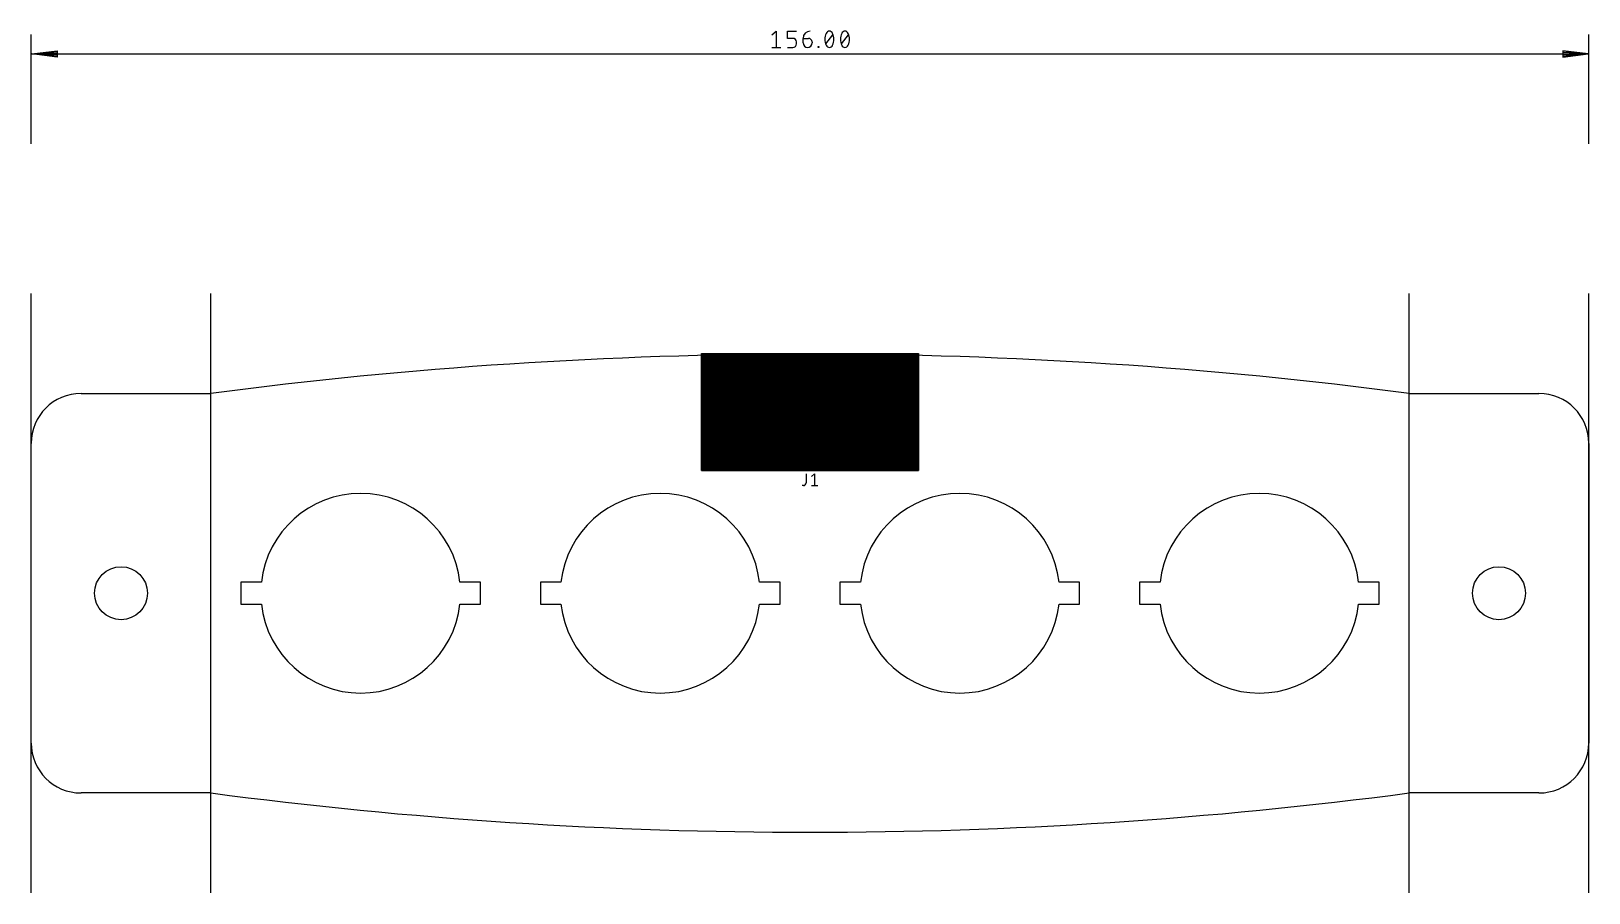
# Model space of a CAD drawing. Header units: millimetres. Extents: x -78 to 78, y -30 to 56.
import ezdxf

# ---------------------------------------------------------------- set-up
doc = ezdxf.new("R2010")
doc.units = ezdxf.units.MM
for name, color, linetype in [('19', 7, 'Continuous'), ('20', 7, 'Continuous'), ('21', 7, 'Continuous'), ('23', 7, 'Continuous'), ('25', 7, 'Continuous'), ('39', 7, 'Continuous'), ('47', 7, 'Continuous'), ('51', 7, 'Continuous'), ('Alapértelmezett', 7, 'Continuous')]:
    doc.layers.add(name, color=color, linetype=linetype)

msp = doc.modelspace()

# ---------------------------------------------------------------- linework, layer by layer
at = {"layer": '19', "color": 7, "linetype": 'Continuous'}
for p, q in [((-7, 15.05), (-3.5, 15.05)), ((-3.5, 15.05), (0, 15.05)), ((0, 15.05), (3.5, 15.05)), ((3.5, 15.05), (7, 15.05))]:
    msp.add_line(p, q, dxfattribs=at)
at = {"layer": '20', "color": 7, "linetype": 'Continuous'}
for p, q in [((-73, 20), (-60, 20)), ((60, 20), (73, 20)), ((-78, -15), (-78, 15)), ((78, 15), (78, -15)), ((-60, -20), (-73, -20)), ((73, -20), (60, -20))]:
    msp.add_line(p, q, dxfattribs=at)
for centre, radius in [((-9.75, 20), 0.85), ((9.75, 20), 0.85), ((-69, 0), 2.65), ((69, 0), 2.65)]:
    msp.add_circle(centre, radius, dxfattribs=at)
for centre, radius, start, end in [((0, -435.7452), 459.6779, 82.5, 97.5), ((-73, 15), 5, 90, 180), ((73, 15), 5, 0, 90), ((-45, 0), 10, 6.315316, 173.684684), ((-15, 0), 10, 6.315316, 173.684684), ((15, 0), 10, 6.315316, 173.684684), ((45, 0), 10, 6.315316, 173.684684), ((-45, 0), 10, 186.315316, 353.684684), ((-15, 0), 10, 186.315316, 353.684684), ((15, 0), 10, 186.315316, 353.684684), ((45, 0), 10, 186.315316, 353.684684), ((-73, -15), 5, 180, 270), ((73, -15), 5, 270, 0), ((0, 435.7452), 459.6779, 262.5, 277.5)]:
    msp.add_arc(centre, radius, start, end, dxfattribs=at)
at = {"layer": '21', "color": 7, "linetype": 'Continuous'}
for p, q in [((-78, -30), (-78, 30)), ((-60, -30), (-60, 30)), ((60, -30), (60, 30)), ((78, -30), (78, 30)), ((-8.85, 20.8), (-8.85, 23.8)), ((-8.85, 23.8), (8.85, 23.8)), ((8.85, 23.8), (8.85, 20.8)), ((-8.85, 16.2), (-8.85, 19.2)), ((8.85, 19.2), (8.85, 16.2)), ((-8.05, 16.2), (-8.85, 16.2)), ((-4.5, 16.2), (-6, 16.2)), ((-1, 16.2), (-2.5, 16.2)), ((2.5, 16.2), (1, 16.2)), ((6, 16.2), (4.5, 16.2)), ((8.85, 16.2), (8.05, 16.2))]:
    msp.add_line(p, q, dxfattribs=at)
msp.add_circle((8.35, 12.7), 0.1, dxfattribs=at)
at = {"layer": '23', "color": 7, "linetype": 'Continuous'}
msp.add_point((0, 20), dxfattribs=at)
at = {"layer": '25', "color": 7, "linetype": 'Continuous'}
for p, q in [((-0.3935, 11.9492), (-0.3935, 11.0404)), ((0.1338, 11.6896), (0.4584, 11.9492)), ((0.4584, 11.9492), (0.4584, 10.7808)), ((-0.6531, 10.7808), (-0.783, 10.7808)), ((0.1338, 10.7808), (0.783, 10.7808))]:
    msp.add_line(p, q, dxfattribs=at)
msp.add_arc((-0.6531, 11.0404), 0.2596, 270, 0, dxfattribs=at)
at = {"layer": '39', "color": 7, "linetype": 'Continuous'}
for p, q in [((-10.85, 12.3), (-10.85, 24)), ((-10.85, 24), (10.85, 24)), ((-10.85, 23.9), (10.85, 23.9)), ((-10.85, 23.8), (10.85, 23.8)), ((-10.85, 23.7), (10.85, 23.7)), ((-10.85, 23.6), (10.85, 23.6)), ((-10.85, 23.5), (10.85, 23.5)), ((10.85, 24), (10.85, 12.3)), ((-10.85, 23.4), (10.85, 23.4)), ((-10.85, 23.3), (10.85, 23.3)), ((-10.85, 23.2), (10.85, 23.2)), ((-10.85, 23.1), (10.85, 23.1)), ((-10.85, 23), (10.85, 23)), ((-10.85, 22.9), (10.85, 22.9)), ((-10.85, 22.8), (10.85, 22.8)), ((-10.85, 22.7), (10.85, 22.7)), ((-10.85, 22.6), (10.85, 22.6)), ((-10.85, 22.5), (10.85, 22.5)), ((-10.85, 22.4), (10.85, 22.4)), ((-10.85, 22.3), (10.85, 22.3)), ((-10.85, 22.2), (10.85, 22.2)), ((-10.85, 22.1), (10.85, 22.1)), ((-10.85, 22), (10.85, 22)), ((-10.85, 21.9), (10.85, 21.9)), ((-10.85, 21.8), (10.85, 21.8)), ((-10.85, 21.7), (10.85, 21.7)), ((-10.85, 21.6), (10.85, 21.6)), ((-10.85, 21.5), (10.85, 21.5)), ((-10.85, 21.4), (10.85, 21.4)), ((-10.85, 21.3), (10.85, 21.3)), ((-10.85, 21.2), (10.85, 21.2)), ((-10.85, 21.1), (10.85, 21.1)), ((-10.85, 21), (10.85, 21)), ((-10.85, 20.9), (10.85, 20.9)), ((-10.85, 20.8), (10.85, 20.8)), ((-10.85, 20.7), (10.85, 20.7)), ((-10.85, 20.6), (10.85, 20.6)), ((-10.85, 20.5), (10.85, 20.5)), ((-10.85, 20.4), (10.85, 20.4)), ((-10.85, 20.3), (10.85, 20.3)), ((-10.85, 20.2), (10.85, 20.2)), ((-10.85, 20.1), (10.85, 20.1)), ((-10.85, 20), (10.85, 20)), ((-10.85, 19.9), (10.85, 19.9)), ((-10.85, 19.8), (10.85, 19.8)), ((-10.85, 19.7), (10.85, 19.7)), ((-10.85, 19.6), (10.85, 19.6)), ((-10.85, 19.5), (10.85, 19.5)), ((-10.85, 19.4), (10.85, 19.4)), ((-10.85, 19.3), (10.85, 19.3)), ((-10.85, 19.2), (10.85, 19.2)), ((-10.85, 19.1), (10.85, 19.1)), ((-10.85, 19), (10.85, 19)), ((-10.85, 18.9), (10.85, 18.9)), ((-10.85, 18.8), (10.85, 18.8)), ((-10.85, 18.7), (10.85, 18.7)), ((-10.85, 18.6), (10.85, 18.6)), ((-10.85, 18.5), (10.85, 18.5)), ((-10.85, 18.4), (10.85, 18.4)), ((-10.85, 18.3), (10.85, 18.3)), ((-10.85, 18.2), (10.85, 18.2)), ((-10.85, 18.1), (10.85, 18.1)), ((-10.85, 18), (10.85, 18)), ((-10.85, 17.9), (10.85, 17.9)), ((-10.85, 17.8), (10.85, 17.8)), ((-10.85, 17.7), (10.85, 17.7)), ((-10.85, 17.6), (10.85, 17.6)), ((-10.85, 17.5), (10.85, 17.5)), ((-10.85, 17.4), (10.85, 17.4)), ((-10.85, 17.3), (10.85, 17.3)), ((-10.85, 17.2), (10.85, 17.2)), ((-10.85, 17.1), (10.85, 17.1)), ((-10.85, 17), (10.85, 17)), ((-10.85, 16.9), (10.85, 16.9)), ((-10.85, 16.8), (10.85, 16.8)), ((-10.85, 16.7), (10.85, 16.7)), ((-10.85, 16.6), (10.85, 16.6)), ((-10.85, 16.5), (10.85, 16.5)), ((-10.85, 16.4), (10.85, 16.4)), ((-10.85, 16.3), (10.85, 16.3)), ((-10.85, 16.2), (10.85, 16.2)), ((-10.85, 16.1), (10.85, 16.1)), ((-10.85, 16), (10.85, 16)), ((-10.85, 15.9), (10.85, 15.9)), ((-10.85, 15.8), (10.85, 15.8)), ((-10.85, 15.7), (10.85, 15.7)), ((-10.85, 15.6), (10.85, 15.6)), ((-10.85, 15.5), (10.85, 15.5)), ((-10.85, 15.4), (10.85, 15.4)), ((-10.85, 15.3), (10.85, 15.3)), ((-10.85, 15.2), (10.85, 15.2)), ((-10.85, 15.1), (10.85, 15.1)), ((-10.85, 15), (10.85, 15)), ((-10.85, 14.9), (10.85, 14.9)), ((-10.85, 14.8), (10.85, 14.8)), ((-10.85, 14.7), (10.85, 14.7)), ((-10.85, 14.6), (10.85, 14.6)), ((-10.85, 14.5), (10.85, 14.5)), ((-10.85, 14.4), (10.85, 14.4)), ((-10.85, 14.3), (10.85, 14.3)), ((-10.85, 14.2), (10.85, 14.2)), ((-10.85, 14.1), (10.85, 14.1)), ((-10.85, 14), (10.85, 14)), ((-10.85, 13.9), (10.85, 13.9)), ((-10.85, 13.8), (10.85, 13.8)), ((-10.85, 13.7), (10.85, 13.7)), ((-10.85, 13.6), (10.85, 13.6)), ((-10.85, 13.5), (10.85, 13.5)), ((-10.85, 13.4), (10.85, 13.4)), ((-10.85, 13.3), (10.85, 13.3)), ((-10.85, 13.2), (10.85, 13.2)), ((-10.85, 13.1), (10.85, 13.1)), ((-10.85, 13), (10.85, 13)), ((-10.85, 12.9), (10.85, 12.9)), ((-10.85, 12.8), (10.85, 12.8)), ((-10.85, 12.7), (10.85, 12.7)), ((-10.85, 12.6), (10.85, 12.6)), ((-10.85, 12.5), (10.85, 12.5)), ((-10.85, 12.4), (10.85, 12.4)), ((10.85, 12.3), (-10.85, 12.3)), ((-10.85, 12.3), (10.85, 12.3))]:
    msp.add_line(p, q, dxfattribs=at)
at = {"layer": '47', "color": 7, "linetype": 'Continuous'}
for p, q in [((-3.8244, 55.9151), (-3.3729, 56.2763)), ((-3.3729, 56.2763), (-3.3729, 54.6507)), ((-2.2613, 55.5538), (-2.2613, 56.2763)), ((-2.2613, 56.2763), (-1.3582, 56.2763)), ((-78, 45), (-78, 55.95)), ((-3.8244, 54.6507), (-2.9213, 54.6507)), ((-1.7194, 55.5538), (-2.2613, 55.5538)), ((-2.2613, 54.6507), (-1.7194, 54.6507)), ((-1.3582, 55.0119), (-1.3582, 55.1926)), ((-0.6982, 55.5538), (-0.1563, 55.5538)), ((-0.6982, 55.1023), (-0.6982, 55.5538)), ((0.2049, 55.1926), (0.2049, 55.1023)), ((0.8024, 54.6507), (0.8024, 54.741)), ((0.8024, 54.741), (0.8927, 54.741)), ((0.8927, 54.6507), (0.8024, 54.6507)), ((0.8927, 54.741), (0.8927, 54.6507)), ((1.5805, 55.0119), (2.303, 55.9151)), ((3.1436, 55.0119), (3.8661, 55.9151)), ((78, 45), (78, 55.95)), ((-77.935, 54), (-75.4, 54.3192)), ((-77.935, 54), (-75.4, 54.26)), ((-77.935, 54), (-75.4, 54.13)), ((-77.935, 54), (77.935, 54)), ((-75.4, 53.6808), (-77.935, 54)), ((-75.4, 53.87), (-77.935, 54)), ((-75.4, 53.74), (-77.935, 54)), ((-75.4, 54.3192), (-75.4, 53.6808)), ((77.935, 54), (75.4, 54.3192)), ((75.4, 54.3192), (75.4, 53.6808)), ((77.935, 54), (75.4, 54.26)), ((77.935, 54), (75.4, 54.13)), ((75.4, 53.6808), (77.935, 54)), ((75.4, 53.87), (77.935, 54)), ((75.4, 53.74), (77.935, 54))]:
    msp.add_line(p, q, dxfattribs=at)
for centre, radius, start, end in [((0.0243, 55.5538), 0.7225, 90, 180), ((1.9418, 55.9422), 0.3342, 90.0001, 161.0756), ((1.9418, 55.9421), 0.3342, 18.9248, 90), ((3.5049, 55.9422), 0.3342, 90.0001, 161.0756), ((3.5049, 55.9421), 0.3342, 18.9248, 90), ((-1.7194, 55.1926), 0.3612, 0, 90), ((-1.7194, 55.0119), 0.3612, 270, 0), ((-0.2466, 55.1023), 0.4516, 180, 0), ((-0.1563, 55.1926), 0.3612, 0, 90), ((2.8298, 55.4635), 1.3396, 154.0109, 180.0001), ((2.8298, 55.4635), 1.3396, 180, 205.9889), ((1.9418, 54.9849), 0.3342, 198.925, 270), ((1.9418, 54.9849), 0.3342, 269.9999, 341.0745), ((1.0537, 55.4635), 1.3396, 0, 25.9891), ((1.0537, 55.4635), 1.3396, 334.0111, 0), ((4.3929, 55.4635), 1.3396, 154.0109, 180.0001), ((4.393, 55.4635), 1.3396, 180, 205.9889), ((3.5049, 54.9849), 0.3342, 198.925, 270), ((3.5049, 54.9849), 0.3342, 269.9999, 341.0745), ((2.6168, 55.4635), 1.3396, 0, 25.9891), ((2.6168, 55.4635), 1.3396, 334.0111, 0)]:
    msp.add_arc(centre, radius, start, end, dxfattribs=at)
at = {"layer": '51', "color": 7, "linetype": 'Continuous'}
for p, q in [((-8.75, 16.3), (-8.75, 23.7)), ((-8.75, 23.7), (8.75, 23.7)), ((8.75, 23.7), (8.75, 16.3)), ((8.75, 16.3), (-8.75, 16.3))]:
    msp.add_line(p, q, dxfattribs=at)
at = {"layer": 'Alapértelmezett', "color": 7, "linetype": 'Continuous'}
for p, q in [((-57, 1.1), (-57, -1.1)), ((-54.9393, 1.1), (-57, 1.1)), ((-33, 1.1), (-35.0607, 1.1)), ((-33, -1.1), (-33, 1.1)), ((-24.9393, 1.1), (-27, 1.1)), ((-27, 1.1), (-27, -1.1)), ((-3, 1.1), (-5.0607, 1.1)), ((-3, -1.1), (-3, 1.1)), ((5.0607, 1.1), (3, 1.1)), ((3, 1.1), (3, -1.1)), ((27, 1.1), (24.9393, 1.1)), ((27, -1.1), (27, 1.1)), ((33, 1.1), (33, -1.1)), ((35.0607, 1.1), (33, 1.1)), ((57, 1.1), (54.9393, 1.1)), ((57, -1.1), (57, 1.1)), ((-57, -1.1), (-54.9393, -1.1)), ((-35.0607, -1.1), (-33, -1.1)), ((-27, -1.1), (-24.9393, -1.1)), ((-5.0607, -1.1), (-3, -1.1)), ((3, -1.1), (5.0607, -1.1)), ((24.9393, -1.1), (27, -1.1)), ((33, -1.1), (35.0607, -1.1)), ((54.9393, -1.1), (57, -1.1))]:
    msp.add_line(p, q, dxfattribs=at)

doc.saveas('drawing.dxf')
